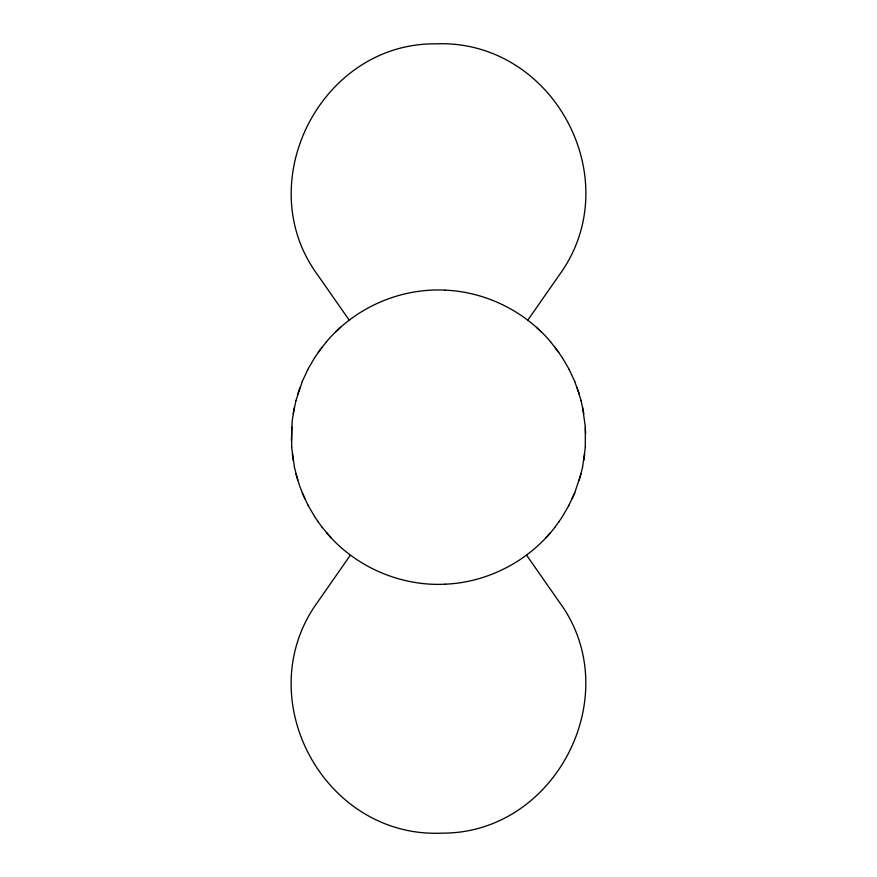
<?xml version="1.0" encoding="UTF-8"?>
<svg xmlns="http://www.w3.org/2000/svg" width="877" height="877" viewBox="0 0 877 877"><rect width="100%" height="100%" fill="white"/><g stroke="black" fill="none" stroke-linecap="round" stroke-linejoin="round"><path stroke-width="1.32" d="M291.701 427.132L291.701 447.215M585.299 447.215L585.354 427.132L582.558 407.224M582.558 467.112L585.354 447.215M583.775 460.524L584.685 453.88M293.17 413.812L295.944 400.701M294.442 407.224L292.249 420.456L291.394 440.517M582.624 467.112L579.248 480.092M295.889 400.701L302.247 381.627M581.111 473.635L574.753 492.71L569.14 504.878M297.698 394.244L299.802 387.886M302.181 381.627L307.86 369.458M572.144 498.86L574.819 492.71M307.805 369.458L314.558 357.86M569.195 504.878L562.442 516.476M314.503 357.86L322.287 346.919M558.704 522.045L562.497 516.476M350.23 555.36L317.825 601.83C248.136 697.27 323.756 838.368 441.822 833.15C556.358 833.819 627.285 693.871 559.164 601.83L526.726 555.36M527.548 320.533L559.175 275.17C628.864 179.73 553.244 38.632 435.178 43.85C320.642 43.181 249.715 183.129 317.836 275.17L349.495 320.533M318.241 352.302L326.507 341.723M554.713 527.428L558.759 522.045M554.779 527.428C528.765 561.083 487.689 582.46 445.165 584.192M326.452 341.723C355.338 307.498 400.405 287.864 445.143 290.155M546.086 537.623L550.548 532.624M335.65 331.923L340.55 327.351M445.143 584.192C400.416 586.461 355.317 566.86 326.452 532.624M445.165 290.155C485.419 291.844 524.501 310.984 550.548 341.723M536.45 327.351L541.35 331.923M330.969 537.623L322.221 527.428M550.493 341.723L558.759 352.302M554.713 346.919L562.497 357.86M318.241 522.045L322.287 527.428M314.503 516.476L318.296 522.045M562.442 357.86L569.195 369.458M314.558 516.476L307.805 504.878M569.14 369.458L574.819 381.627M302.181 492.71L307.86 504.878M304.911 498.86L299.802 486.45L295.889 473.635M574.753 381.627L579.302 394.244M577.143 387.886L581.111 400.701M297.752 480.092L294.376 467.112M581.056 400.701L583.83 413.812M294.442 467.112L291.646 447.215M292.315 453.88L293.225 460.524M585.299 427.132L585.606 433.819"/></g></svg>
